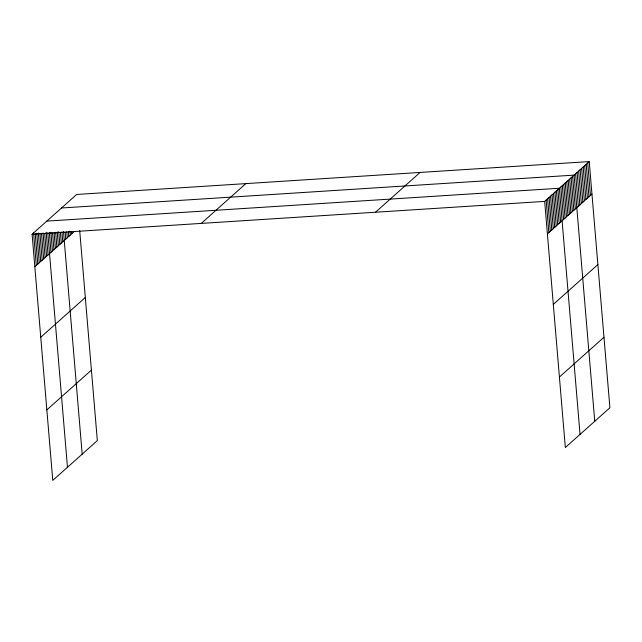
<?xml version="1.0" encoding="UTF-8"?>
<svg xmlns="http://www.w3.org/2000/svg" width="642" height="642" viewBox="0 0 642 642"><rect width="100%" height="100%" fill="white"/><g stroke="black" fill="none" stroke-linecap="round" stroke-linejoin="round"><path stroke-width="0.96" d="M79.704 230.622L97.335 440.613L52.772 480.409L32.1 234.25L76.671 194.462L589.228 161.591L609.9 407.75L565.329 447.538L544.665 201.387L589.228 161.591M34.828 266.751L74.344 231.465M40.751 337.259L85.322 297.463M201.243 223.408L245.814 183.612M46.85 409.901L91.421 370.105M375.514 212.229L420.085 172.441M547.393 233.881L591.956 194.085M553.308 304.388L597.879 264.592M559.415 377.031L603.978 337.243M61.512 207.992L574.076 175.122L594.749 421.272M46.81 221.121L559.367 188.25L580.039 434.409M32.1 234.25L544.665 201.387M587.711 162.948L590.439 195.441M586.202 164.296L588.931 196.797M584.685 165.652L587.414 198.145M583.169 167L585.897 199.501M581.652 168.356L584.38 200.85M580.135 169.713L582.864 202.206M578.619 171.061L581.355 203.554M577.11 172.417L579.838 204.91M575.593 173.765L578.322 206.267M572.608 176.438L575.336 208.931M571.131 177.746L573.86 210.239M569.663 179.062L572.391 211.555M568.194 180.37L570.923 212.871M566.726 181.686L569.454 214.179M565.249 183.002L567.977 215.495M563.78 184.31L566.509 216.811M562.312 185.626L565.04 218.12M560.843 186.942L563.572 219.436M557.898 189.567L560.626 222.06M556.429 190.883L559.158 223.376M554.953 192.191L557.689 224.684M553.484 193.507L556.213 226M552.016 194.815L554.744 227.316M550.547 196.131L553.276 228.624M549.071 197.447L551.799 229.94M547.602 198.755L550.33 231.256M546.133 200.071L548.862 232.565M71.655 231.754L71.824 233.72M69.978 231.136L70.307 235.076M68.373 231.505L68.79 236.425M66.776 231.874L67.274 237.781M65.179 232.243L65.757 239.129M63.502 231.626L82.184 454.143M61.945 231.955L62.772 241.801M60.396 232.284L61.303 243.109M58.759 231.626L59.834 244.425M57.202 231.955L58.358 245.742M55.653 232.284L56.889 247.05M54.097 232.613L55.421 248.366M52.54 232.942L53.952 249.682M50.911 232.284L52.475 250.99M49.354 232.613L51.007 252.306M47.797 232.942L67.474 467.28M46.16 232.284L48.062 254.93M44.691 233.592L46.593 256.246M43.054 232.942L45.125 257.554M41.505 233.271L43.656 258.87M39.948 233.6L42.179 260.187M38.311 232.942L40.711 261.495M36.763 233.271L39.242 262.811M35.206 233.6L37.774 264.119M33.569 232.942L36.297 265.435"/></g></svg>
